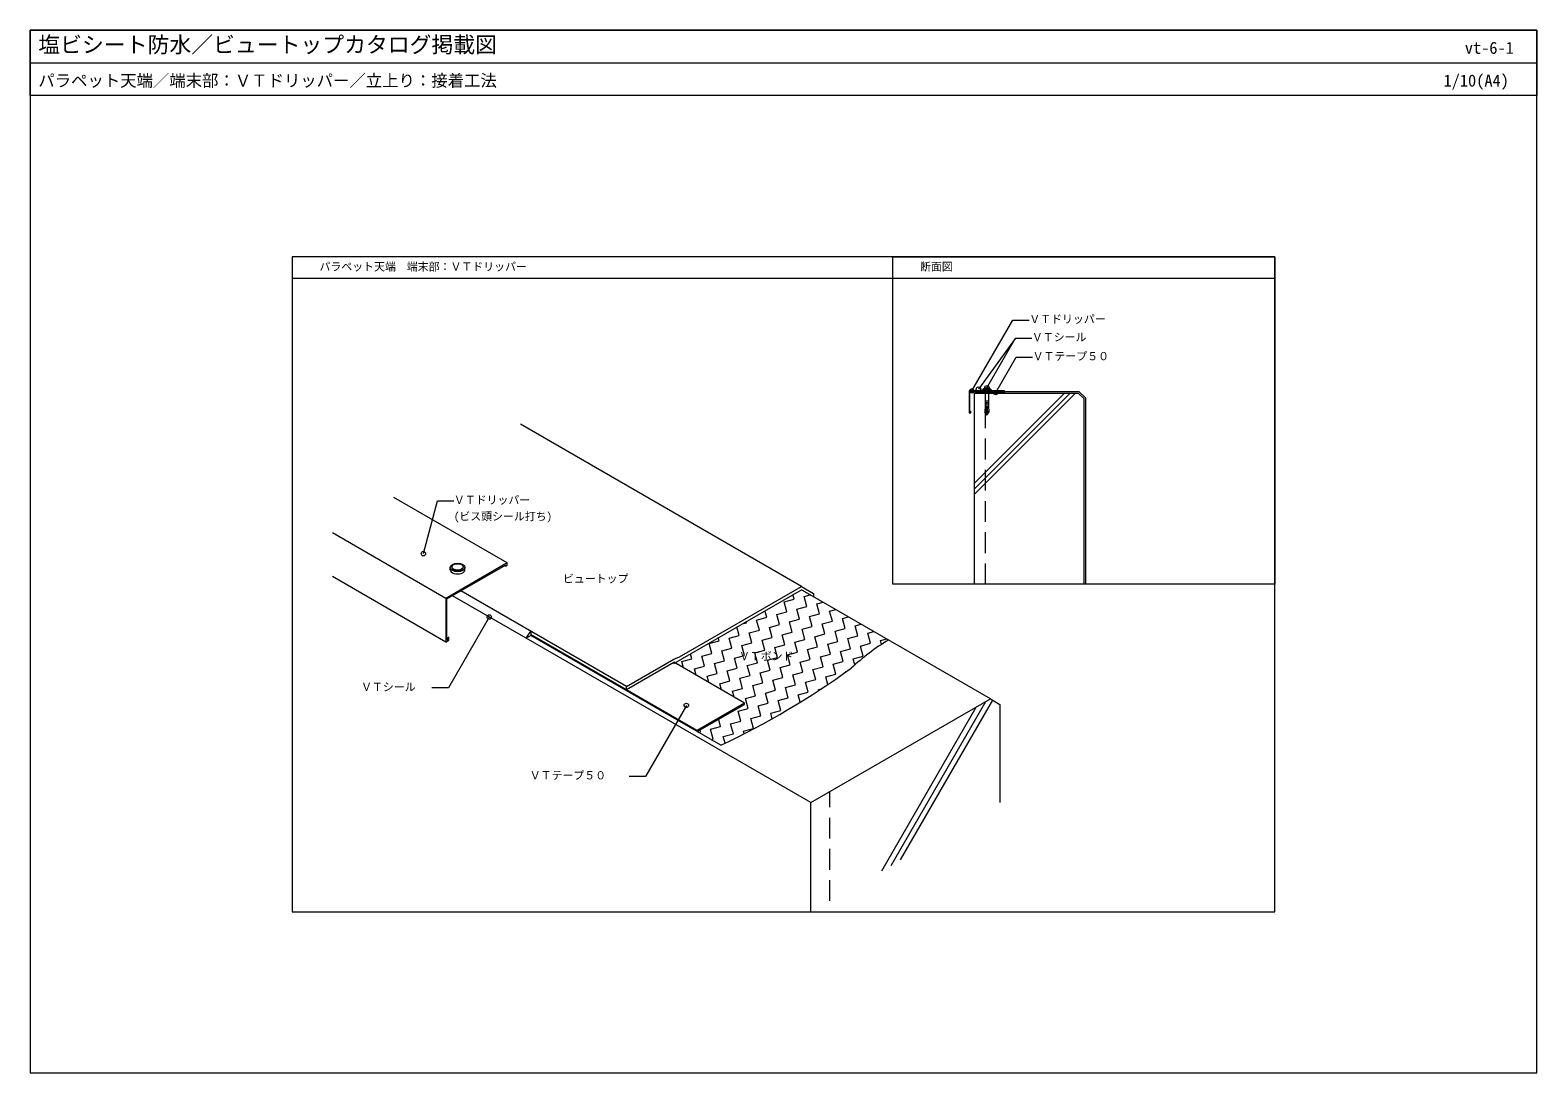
# Model space of a CAD drawing. Units: millimetres, scale not verified. Extents: x -1380 to 1380, y -955 to 955.
import ezdxf
from ezdxf.enums import TextEntityAlignment as Align

# ---------------------------------------------------------------- set-up
doc = ezdxf.new("R2010")
doc.units = ezdxf.units.MM
doc.header["$LTSCALE"] = 3
doc.linetypes.add('USER1', pattern=[19.05, 12.7, -6.35])
for name, color, linetype, lineweight in [('0-0_0', 7, 'Continuous', 18), ('0-1_WAKU', 7, 'Continuous', 18), ('0-2_KUTAI', 3, 'Continuous', 18), ('0-3_BOUSUI', 1, 'Continuous', 18), ('0-4_MOJI', 7, 'Continuous', 18), ('0-5_HATCH', 9, 'Continuous', 18), ('0-7_KANAMONO_SCREW', 4, 'Continuous', 18), ('0-8_KANAMONO', 4, 'Continuous', 18)]:
    doc.layers.add(name, color=color, linetype=linetype, lineweight=lineweight)
doc.styles.add('ＭＳ ゴシック', font='')
doc.styles.get('ＭＳ ゴシック').set_extended_font_data('MS Gothic')

msp = doc.modelspace()

# ---------------------------------------------------------------- linework, layer by layer
at = {"layer": '0-0_0'}
for p, q in [((-1380, 895), (1380, 895)), ((900, 500), (-900, 500))]:
    msp.add_line(p, q, dxfattribs=at)
msp.add_lwpolyline([(-900, -660), (900, -660), (900, 540), (-900, 540)], close=True, dxfattribs=at)
at = {"layer": '0-1_WAKU'}
for points in [[(1380, 835), (-1380, 835), (-1380, 955), (1380, 955)], [(-1380, -955), (1380, -955), (1380, 955), (-1380, 955)], [(200, 540), (900, 540), (900, -60), (200, -60)]]:
    msp.add_lwpolyline(points, close=True, dxfattribs=at)
at = {"layer": '0-2_KUTAI', "linetype": 'USER1'}
for p, q in [((370, -60), (370, 290)), ((84.641, -640), (84.641, -440))]:
    msp.add_line(p, q, dxfattribs=at)
at = {"layer": '0-2_KUTAI'}
for p, q in [((379.09, -270), (32.679, -70)), ((50, -460), (-471.347, -159))]:
    msp.add_line(p, q, dxfattribs=at)
for points in [[(350, -60), (350, 290), (540, 290), (550, 280), (550, -60)], [(50, -660), (50, -460), (379.09, -270), (396.41, -280), (396.41, -460)]]:
    msp.add_lwpolyline(points, dxfattribs=at)
at = {"layer": '0-3_BOUSUI'}
for p, q in [((32.679, -64), (-481.74, 233)), ((-471.347, -159), (-606.447, -81)), ((-471.347, -159), (-462.687, -146)), ((-157.846, -328), (-462.687, -152)), ((-114.545, -355), (-462.687, -154)), ((-71.244, -278), (-201.147, -203))]:
    msp.add_line(p, q, dxfattribs=at)
for points in [[(405, 291), (405, 290), (355, 290), (355, 291)], [(-71.244, -280), (-71.244, -278), (-157.846, -328), (-157.846, -330)]]:
    msp.add_lwpolyline(points, close=True, dxfattribs=at)
for points in [[(355, 290), (540, 290), (550, 280), (550, -60)], [(404.995, 293), (541.243, 293), (553, 281.243), (553, -60)], [(-287.75, -253), (-287.75, -247), (-590.859, -72)], [(-287.75, -247), (-201.147, -197), (-190.755, -193), (32.679, -64), (55.196, -77), (55.196, -83)], [(-287.75, -253), (-201.147, -203), (-201.147, -205), (32.679, -70), (50, -80)], [(-462.687, -146), (-462.687, -154), (-471.347, -159)]]:
    msp.add_lwpolyline(points, dxfattribs=at)
for centre, radius, start, end in [((415.767, -529.242), 429.807, 121.33521, 132.7314), ((-771.346, 1025.076), 1528.397, 295.45054, 305.86538)]:
    msp.add_arc(centre, radius, start, end, dxfattribs=at)
msp.add_ellipse((372.5, 293.55), major_axis=(-9.017, 0), ratio=0.698697, start_param=3.22900552, end_param=6.19577244, dxfattribs=at)
at = {"layer": '0-4_MOJI'}
for p, q in [((900, 500), (900, 540)), ((345.205, 294.1), (420.205, 424.004)), ((420.205, 424.004), (450.205, 424.004)), ((425, 390.783), (357.5, 297.33)), ((372.5, 299.85), (425, 390.783)), ((425, 390.783), (455, 390.783)), ((-659.701, -3.957), (-633.819, 92.635)), ((-633.819, 92.635), (-603.819, 92.635))]:
    msp.add_line(p, q, dxfattribs=at)
for points in [[(388.839, 291), (426.339, 355.952), (456.339, 355.952)], [(-538.897, -120), (-613.897, -249.904), (-643.897, -249.904)], [(-177.984, -281.934), (-252.984, -411.838), (-282.984, -411.838)]]:
    msp.add_lwpolyline(points, dxfattribs=at)
for centre in [(372.5, 299.85), (345.205, 294.1), (357.183, 297.324), (388.839, 291), (-659.701, -3.957), (-538.897, -120), (-177.984, -281.934)]:
    msp.add_circle(centre, 4, dxfattribs=at)
at = {"layer": '0-5_HATCH'}
for p, q in [((350, 125), (515, 290)), ((350, 115), (525, 290)), ((350, 105), (535, 290)), ((351.98, 290), (350.579, 291.401)), ((351.406, 290), (354.384, 292.977)), ((354.225, 290), (351.881, 292.345)), ((355, 291.47), (353.592, 292.879)), ((353.651, 290), (355, 291.348)), ((363.685, 294.1), (368.916, 299.331)), ((365.248, 294.1), (363.902, 295.447)), ((367, 294.593), (364.784, 296.809)), ((365.93, 294.1), (367, 295.17)), ((367.738, 296.1), (365.955, 297.883)), ((369.278, 296.806), (367.358, 298.725)), ((367.93, 296.1), (368.25, 296.42)), ((368.475, 296.645), (371.652, 299.822)), ((371.479, 296.85), (368.979, 299.35)), ((373.724, 296.85), (370.832, 299.741)), ((370.925, 296.85), (373.854, 299.779)), ((376.086, 296.733), (372.978, 299.841)), ((373.17, 296.85), (375.747, 299.427)), ((375.415, 296.85), (377.402, 298.837)), ((380.964, 294.1), (375.597, 299.467)), ((376.91, 296.1), (378.84, 298.03)), ((378, 294.945), (380.05, 296.994)), ((378.719, 294.1), (378, 294.819)), ((379.4, 294.1), (380.984, 295.684)), ((19.492, -87.351), (17.232, -78.919)), ((37.893, -82.421), (49.026, -79.437)), ((42.823, -100.821), (37.893, -82.421)), ((-30.781, -120.543), (-34.007, -108.502)), ((1.091, -92.282), (19.492, -87.351)), ((6.021, -110.682), (1.091, -92.282)), ((24.422, -105.752), (42.823, -100.821)), ((29.353, -124.153), (24.422, -105.752)), ((61.224, -95.891), (72.357, -92.908)), ((66.154, -114.292), (61.224, -95.891)), ((84.555, -109.361), (95.688, -106.378)), ((89.486, -127.762), (84.555, -109.361)), ((-75.722, -132.585), (-67.582, -130.404)), ((-67.582, -130.404), (-68.167, -128.224)), ((-49.181, -125.474), (-30.781, -120.543)), ((-44.251, -143.875), (-49.181, -125.474)), ((-25.85, -138.944), (-7.449, -134.014)), ((-12.38, -115.613), (6.021, -110.682)), ((-7.449, -134.014), (-12.38, -115.613)), ((10.952, -129.083), (29.353, -124.153)), ((15.882, -147.484), (10.952, -129.083)), ((34.283, -142.554), (52.684, -137.623)), ((47.754, -119.222), (66.154, -114.292)), ((52.684, -137.623), (47.754, -119.222)), ((71.085, -132.693), (89.486, -127.762)), ((76.015, -151.094), (71.085, -132.693)), ((107.887, -122.832), (119.02, -119.849)), ((112.817, -141.233), (107.887, -122.832)), ((131.218, -136.302), (142.351, -133.319)), ((136.149, -154.703), (131.218, -136.302)), ((-136.255, -168.527), (-117.854, -163.597)), ((-117.854, -163.597), (-119.406, -157.807)), ((-99.454, -158.666), (-81.053, -153.736)), ((-94.523, -177.067), (-99.454, -158.666)), ((-81.053, -153.736), (-85.246, -138.085)), ((-62.652, -148.805), (-44.251, -143.875)), ((-57.721, -167.206), (-62.652, -148.805)), ((-39.32, -162.276), (-20.92, -157.345)), ((-34.39, -180.677), (-39.32, -162.276)), ((-20.92, -157.345), (-25.85, -138.944)), ((-2.519, -152.415), (15.882, -147.484)), ((2.412, -170.816), (-2.519, -152.415)), ((20.813, -165.885), (39.214, -160.955)), ((39.214, -160.955), (34.283, -142.554)), ((57.615, -156.024), (76.015, -151.094)), ((62.545, -174.425), (57.615, -156.024)), ((80.946, -169.495), (99.347, -164.564)), ((94.416, -146.163), (112.817, -141.233)), ((99.347, -164.564), (94.416, -146.163)), ((117.748, -159.634), (136.149, -154.703)), ((122.678, -178.034), (117.748, -159.634)), ((154.549, -149.772), (165.683, -146.789)), ((159.48, -168.173), (154.549, -149.772)), ((177.881, -163.243), (189.014, -160.26)), ((179.708, -170.062), (177.881, -163.243)), ((-168.127, -196.789), (-170.645, -187.39)), ((-149.726, -191.859), (-131.325, -186.928)), ((-144.795, -210.26), (-149.726, -191.859)), ((-131.325, -186.928), (-136.255, -168.527)), ((-112.924, -181.998), (-94.523, -177.067)), ((-107.993, -200.399), (-112.924, -181.998)), ((-89.593, -195.468), (-71.192, -190.538)), ((-76.122, -172.137), (-57.721, -167.206)), ((-71.192, -190.538), (-76.122, -172.137)), ((-52.791, -185.607), (-34.39, -180.677)), ((-47.86, -204.008), (-52.791, -185.607)), ((-15.989, -175.746), (2.412, -170.816)), ((-11.059, -194.147), (-15.989, -175.746)), ((7.342, -189.217), (25.743, -184.286)), ((12.273, -207.617), (7.342, -189.217)), ((25.743, -184.286), (20.813, -165.885)), ((44.144, -179.356), (62.545, -174.425)), ((49.075, -197.756), (44.144, -179.356)), ((67.476, -192.826), (85.876, -187.895)), ((72.406, -211.227), (67.476, -192.826)), ((85.876, -187.895), (80.946, -169.495)), ((104.277, -182.965), (122.678, -178.034)), ((109.208, -201.366), (104.277, -182.965)), ((127.609, -196.435), (146.01, -191.505)), ((141.079, -173.104), (159.48, -168.173)), ((146.01, -191.505), (141.079, -173.104)), ((-186.527, -201.72), (-168.127, -196.789)), ((-183.446, -213.22), (-186.527, -201.72)), ((-163.196, -215.19), (-144.795, -210.26)), ((-160.115, -226.69), (-163.196, -215.19)), ((-126.394, -205.329), (-107.993, -200.399)), ((-121.464, -223.73), (-126.394, -205.329)), ((-103.063, -218.8), (-84.662, -213.869)), ((-98.132, -237.2), (-103.063, -218.8)), ((-84.662, -213.869), (-89.593, -195.468)), ((-66.261, -208.939), (-47.86, -204.008)), ((-61.331, -227.339), (-66.261, -208.939)), ((-42.93, -222.409), (-24.529, -217.478)), ((-29.459, -199.078), (-11.059, -194.147)), ((-24.529, -217.478), (-29.459, -199.078)), ((-6.128, -212.548), (12.273, -207.617)), ((-1.197, -230.949), (-6.128, -212.548)), ((30.674, -202.687), (49.075, -197.756)), ((35.604, -221.088), (30.674, -202.687)), ((54.005, -216.157), (72.406, -211.227)), ((58.936, -234.558), (54.005, -216.157)), ((90.807, -206.296), (109.208, -201.366)), ((95.737, -224.697), (90.807, -206.296)), ((114.138, -219.767), (116.201, -219.214)), ((114.345, -220.536), (114.138, -219.767)), ((130.614, -207.65), (127.609, -196.435)), ((-139.865, -228.661), (-121.464, -223.73)), ((-136.783, -240.161), (-139.865, -228.661)), ((-116.533, -242.131), (-98.132, -237.2)), ((-113.452, -253.631), (-116.533, -242.131)), ((-79.732, -232.27), (-61.331, -227.339)), ((-74.801, -250.671), (-79.732, -232.27)), ((-56.4, -245.74), (-37.999, -240.81)), ((-51.47, -264.141), (-56.4, -245.74)), ((-37.999, -240.81), (-42.93, -222.409)), ((-19.598, -235.879), (-1.197, -230.949)), ((-14.668, -254.28), (-19.598, -235.879)), ((3.733, -249.35), (22.134, -244.419)), ((17.203, -226.018), (35.604, -221.088)), ((22.134, -244.419), (17.203, -226.018)), ((40.535, -239.489), (58.936, -234.558)), ((45.465, -257.89), (40.535, -239.489)), ((77.337, -229.628), (95.737, -224.697)), ((81.065, -243.543), (77.337, -229.628)), ((-93.202, -255.601), (-74.801, -250.671)), ((-90.12, -267.101), (-93.202, -255.601)), ((-69.871, -269.072), (-51.47, -264.141)), ((-64.94, -287.473), (-69.871, -269.072)), ((-33.069, -259.211), (-14.668, -254.28)), ((-28.138, -277.612), (-33.069, -259.211)), ((-9.737, -272.681), (8.664, -267.751)), ((-4.807, -291.082), (-9.737, -272.681)), ((8.664, -267.751), (3.733, -249.35)), ((27.064, -262.82), (45.465, -257.89)), ((30.604, -276.029), (27.064, -262.82)), ((63.866, -252.959), (68.957, -251.595)), ((64.316, -254.638), (63.866, -252.959)), ((197.224, -575), (370.429, -275)), ((214.545, -565), (383.42, -272.5)), ((-83.341, -292.403), (-64.94, -287.473)), ((-78.41, -310.804), (-83.341, -292.403)), ((-60.01, -305.873), (-41.609, -300.943)), ((-46.539, -282.542), (-28.138, -277.612)), ((-41.609, -300.943), (-46.539, -282.542)), ((-23.208, -296.012), (-4.807, -291.082)), ((-20.487, -306.167), (-23.208, -296.012)), ((13.594, -286.151), (14.227, -285.982)), ((13.642, -286.332), (13.594, -286.151)), ((179.904, -585), (353.109, -285)), ((-155.375, -331.427), (-152.014, -330.526)), ((-152.014, -330.526), (-152.917, -327.154)), ((-133.613, -325.595), (-115.212, -320.665)), ((-128.683, -343.996), (-133.613, -325.595)), ((-115.212, -320.665), (-118.758, -307.432)), ((-96.811, -315.734), (-78.41, -310.804)), ((-91.881, -334.135), (-96.811, -315.734)), ((-73.48, -329.205), (-55.079, -324.274)), ((-72.187, -334.032), (-73.48, -329.205)), ((-55.079, -324.274), (-60.01, -305.873)), ((-132.044, -344.897), (-128.683, -343.996)), ((-110.282, -339.066), (-91.881, -334.135)), ((-106.983, -351.376), (-110.282, -339.066))]:
    msp.add_line(p, q, dxfattribs=at)
at = {"layer": '0-7_KANAMONO_SCREW'}
for p, q in [((367, 296.1), (378, 296.1)), ((367, 294.1), (367, 296.1)), ((367, 294.1), (368.5, 294.1)), ((368.25, 296.6), (369.5, 296.85)), ((368.25, 296.6), (368.25, 296.1)), ((368.5, 294.1), (376.5, 294.1)), ((375.5, 296.85), (369.5, 296.85)), ((369.5, 293.1), (369.5, 271.1)), ((369.5, 276.1), (375.5, 276.1)), ((375.5, 293.1), (375.5, 271.1)), ((376.5, 294.1), (378, 294.1)), ((376.75, 296.1), (376.75, 296.6)), ((378, 296.1), (378, 294.1)), ((369.346, 267.603), (368.811, 255.478)), ((369.5, 254.1), (368.811, 255.478)), ((369.595, 267.592), (369.346, 267.603)), ((369.489, 270.85), (369.357, 267.853)), ((369.606, 267.842), (369.357, 267.853)), ((369.739, 270.839), (369.489, 270.85)), ((369.5, 273.1), (375.5, 273.1)), ((369.75, 271.089), (369.5, 271.1)), ((371.5, 254.1), (369.5, 254.1)), ((369.75, 271.089), (369.595, 267.592)), ((370.587, 254.1), (372.038, 250.596)), ((370.883, 253.383), (373.751, 254.1)), ((372.25, 271.1), (371.5, 254.1)), ((371.542, 255.048), (373.437, 255.521)), ((371.609, 256.564), (373.372, 257.005)), ((371.676, 258.081), (373.306, 258.489)), ((371.742, 259.598), (373.241, 259.972)), ((371.809, 261.114), (373.175, 261.456)), ((371.876, 262.631), (373.11, 262.94)), ((371.943, 264.148), (373.045, 264.423)), ((372.01, 265.665), (372.979, 265.907)), ((372.077, 267.181), (372.914, 267.391)), ((372.144, 268.698), (372.848, 268.874)), ((372.211, 270.215), (372.783, 270.358)), ((372.25, 271.1), (372.75, 271.1)), ((372.75, 271.1), (373.5, 254.1)), ((374.413, 254.1), (372.962, 250.596)), ((373.5, 254.1), (375.5, 254.1)), ((375.25, 271.089), (375.5, 271.1)), ((375.25, 271.089), (375.404, 267.592)), ((375.261, 270.839), (375.511, 270.85)), ((375.393, 267.842), (375.643, 267.853)), ((375.404, 267.592), (375.654, 267.603)), ((375.5, 254.1), (376.189, 255.478)), ((375.511, 270.85), (375.643, 267.853)), ((375.654, 267.603), (376.189, 255.478))]:
    msp.add_line(p, q, dxfattribs=at)
msp.add_lwpolyline([(375.5, 296.85), (376.75, 296.6), (368.25, 296.6)], dxfattribs=at)
for centre, radius, start, end in [((368.5, 293.1), 1, 0, 90), ((376.5, 293.1), 1, 90, 180), ((372.5, 250.787), 0.5, 202.5, 337.5)]:
    msp.add_arc(centre, radius, start, end, dxfattribs=at)
at = {"layer": '0-8_KANAMONO'}
for p, q in [((340, 293.8), (340, 254.4)), ((404, 294.1), (340.3, 294.1)), ((373.214, 293), (403.005, 293)), ((340.3, 254.1), (343, 254.1)), ((343.3, 254.4), (343.3, 256.78)), ((-505.988, -20.8), (-713.661, 99.1)), ((-618.572, -85.8), (-826.245, 34.1)), ((-618.572, -165.8), (-826.245, -45.9)), ((-610.393, -33.3), (-610.393, -29.3)), ((-583.449, -33.3), (-583.449, -29.3))]:
    msp.add_line(p, q, dxfattribs=at)
msp.add_lwpolyline([(342.1, 255.8), (342.1, 255.2), (341.1, 255.2), (341.1, 293), (371.786, 293)], dxfattribs=at)
msp.add_lwpolyline([(-616.666, -86.9), (-509.452, -25), (-509.452, -26.8), (-505.988, -24.8), (-505.988, -20.8), (-618.572, -85.8), (-618.572, -165.8), (-612.856, -162.5), (-612.856, -157.14), (-614.934, -158.34), (-614.934, -161.5), (-616.666, -162.5)], close=True, dxfattribs=at)
for centre, radius, start, end in [((340.3, 293.8), 0.3, 90, 180), ((372.5, 292.3), 1, 44.427, 135.573), ((404, 293.1), 1, 185.73917, 90), ((340.3, 254.4), 0.3, 180, 270), ((343.1, 255.8), 1, 78.46304, 180), ((343, 254.4), 0.3, 270, 0)]:
    msp.add_arc(centre, radius, start, end, dxfattribs=at)
for centre, major_axis in [((-596.921, -29.3), (13.472, 0)), ((-596.921, -28.3), (10.41, 0))]:
    msp.add_ellipse(centre, major_axis=major_axis, ratio=0.57735, dxfattribs=at)
for centre, major_axis, start_param, end_param in [((-596.921, -33.3), (13.472, 0), 3.14159265, 6.28318531), ((-596.921, -29.3), (10.41, 0), 3.05830737, 6.36647059)]:
    msp.add_ellipse(centre, major_axis=major_axis, ratio=0.57735, start_param=start_param, end_param=end_param, dxfattribs=at)

# ---------------------------------------------------------------- texts
at = {"layer": '0-1_WAKU', "style": 'ＭＳ ゴシック'}
for s, height, p in [('塩ビシート防水／ビュートップカタログ掲載図', 29.33, (-1365, 905)), ('vt-6-1', 21.99, (1248.046, 905)), ('パラペット天端／端末部：ＶＴドリッパー／立上り：接着工法', 21.99, (-1365, 845)), ('1/10(A4)', 21.99, (1209.061, 845))]:
    msp.add_text(s, height=height, dxfattribs=at).set_placement(p, align=Align.BOTTOM_LEFT)
at = {"layer": '0-4_MOJI', "style": 'ＭＳ ゴシック'}
for s, p in [('パラペット天端\u3000端末部：ＶＴドリッパー', (-850, 510)), ('断面図', (250, 510)), ('ＶＴドリッパー', (450.205, 414.004)), ('ＶＴシール', (455, 380.783)), ('ＶＴテープ５０', (456.339, 345.952)), ('ＶＴドリッパー', (-603.819, 82.635)), ('(ビス頭シール打ち)', (-603.819, 52.635)), ('ビュートップ', (-404.034, -61.458)), ('ＶＴボンド', (-81.594, -203.556)), ('ＶＴシール', (-773.847, -259.904)), ('ＶＴテープ５０', (-464.913, -421.838))]:
    msp.add_text(s, height=14.66, dxfattribs=at).set_placement(p, align=Align.BOTTOM_LEFT)

doc.saveas('drawing.dxf')
